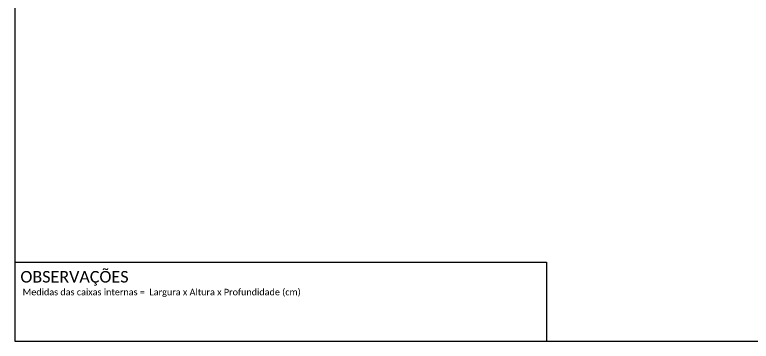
# Model space of a CAD drawing. Extents: x -89 to 749, y 705 to 1299.
# Drawn here: x -89.3 to 363.7, y 705 to 906.1 of the extents above; entities that cross this region are included whole.
import ezdxf

# ---------------------------------------------------------------- set-up
doc = ezdxf.new("R2010")
doc.units = 0
doc.styles.add('WMF-Calibri0', font='calibri.ttf')

msp = doc.modelspace()

# ---------------------------------------------------------------- linework, layer by layer
msp.add_lwpolyline([(-89.32, 705.02), (749.25, 705.02), (749.25, 1299.02), (-89.32, 1299.02), (-89.32, 705.02)])
at = {"color": 7}
for points in [[(-89.24, 753.78), (237.71, 753.78)], [(237.71, 753.78), (237.71, 705.02)]]:
    msp.add_lwpolyline(points, dxfattribs=at)

# ---------------------------------------------------------------- texts
at = {"color": 7, "style": 'WMF-Calibri0'}
msp.add_text('OBSERVAÇÕES', height=7.1308, dxfattribs=at).set_placement((-85.83, 741.17))
at = {"color": 7, "insert": (-84.48, 737.33), "char_height": 4, "width": 658.8434, "attachment_point": 1, "style": 'WMF-Calibri0'}
msp.add_mtext('Medidas das caixas internas =  Largura x Altura x Profundidade (cm)', dxfattribs=at)

doc.saveas('drawing.dxf')
